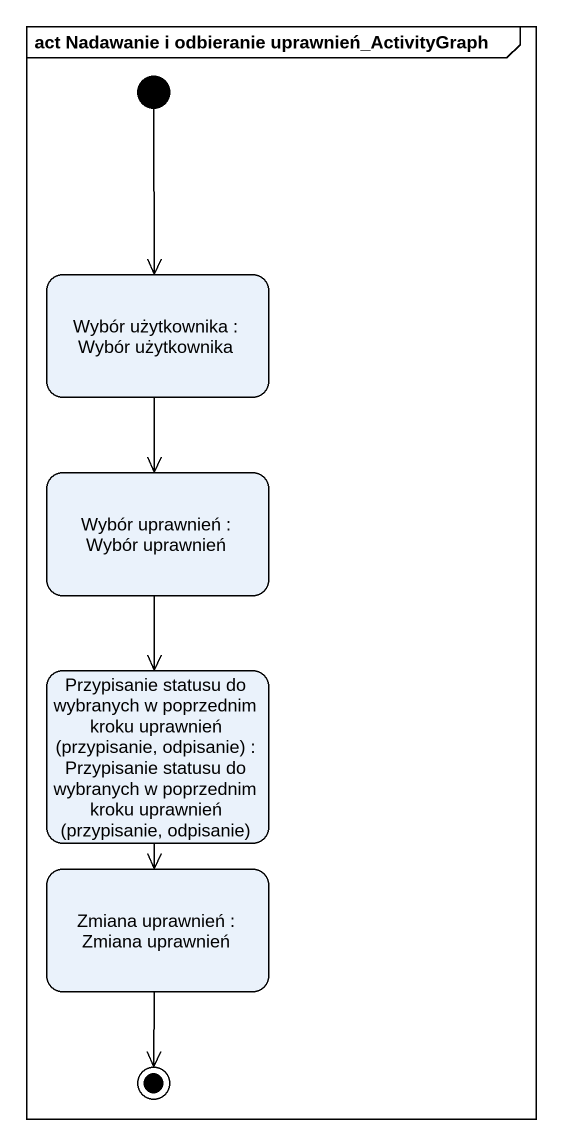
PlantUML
@startuml
mainframe act Nadawanie i odbieranie uprawnień_ActivityGraph
hide empty description
state "Wybór użytkownika : Wybór użytkownika" as Wybór_użytkownika
state "Wybór uprawnień : Wybór uprawnień" as Wybór_uprawnień
state "Przypisanie statusu do wybranych w poprzednim kroku uprawnień (przypisanie, odpisanie) : Przypisanie statusu do wybranych w poprzednim kroku uprawnień (przypisanie, odpisanie)" as Przypisanie_statusu_do
state "Zmiana uprawnień : Zmiana uprawnień" as Zmiana_uprawnień
[*] --> Wybór_użytkownika
Wybór_użytkownika --> Wybór_uprawnień
Wybór_uprawnień --> Przypisanie_statusu_do
Przypisanie_statusu_do --> Zmiana_uprawnień
Zmiana_uprawnień --> [*]
@enduml
